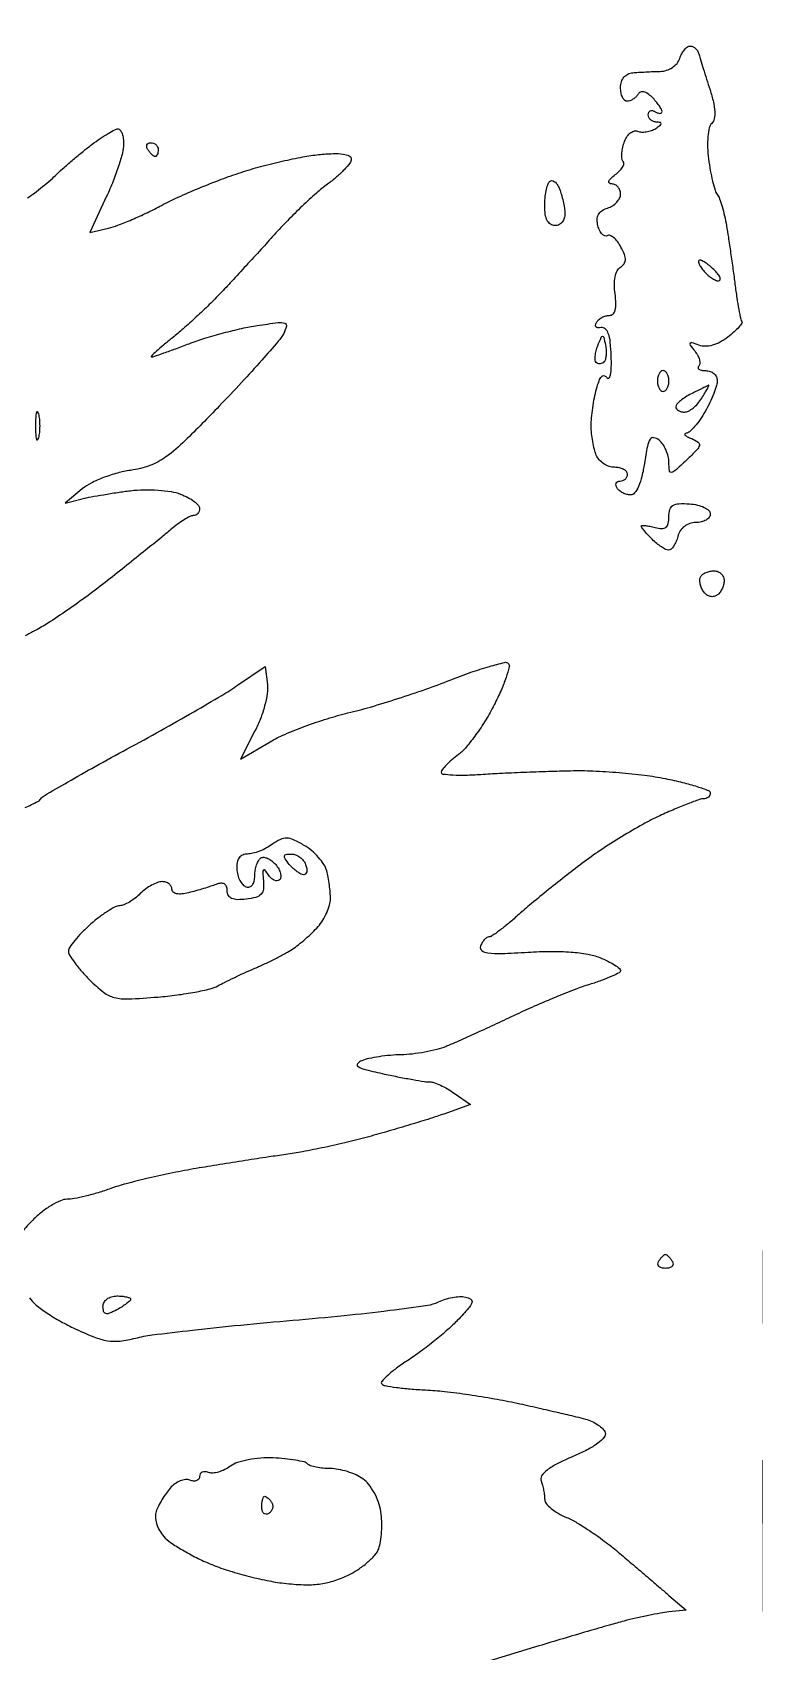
# Model space of a CAD drawing. Extents: x 0 to 102, y 0 to 135.
# Drawn here: x 58.78 to 67.63, y 67.13 to 86.97 of the extents above; entities that cross this region are included whole.
import ezdxf

# ---------------------------------------------------------------- set-up
doc = ezdxf.new("R2010")
doc.units = 0
doc.header["$MEASUREMENT"] = 0

msp = doc.modelspace()

# ---------------------------------------------------------------- linework, layer by layer
for points in [[(30.54279, 98.263538, 0.007553), (30.527875, 97.243747, 0.000859), (30.532943, 94.939496, 0.000898), (30.541598, 93.425017, 0.001463), (30.555014, 92.13976, 0.000165), (30.570717, 90.993112, 0.135711), (30.586404, 90.939331, -0.134315), (30.602273, 90.885471, -0.000146), (30.625646, 89.669396, -0.001368), (30.647691, 88.307759, -0.000839), (30.666595, 86.702551, 0.000033), (30.685773, 84.815616, 0.00002), (30.70867, 82.585771, 0.00002), (30.731548, 80.374829, 0.000035), (30.75062, 78.5511, -0.000439), (30.769668, 76.57694, -0.000168), (30.792841, 73.829363, -0.000166), (30.816006, 70.846073, -0.000204), (30.835569, 68.0607, 0.000004), (30.856286, 64.932268, 0.000002), (30.883525, 60.825814, 0.000002), (30.912326, 56.488502, 0.000002), (30.938318, 52.5789, -0.000116)], [(31.042661, 24.1956, 0.000001), (31.037549, 23.023692, 0.000001), (31.032419, 21.846099, 0.000001), (31.02793, 20.814404, 0.000005)], [(58.71642, 84.9384, 0.015771), (58.802845, 84.999186, 0.008996), (58.903522, 85.077726, 0.008978), (59.002098, 85.160492, 0.014687), (59.082217, 85.2345, -0.012487), (59.166288, 85.312846, -0.005896), (59.278444, 85.409913, -0.005839), (59.398299, 85.508819, -0.008202), (59.507698, 85.59405, -0.011968), (59.609482, 85.666946, -0.015562), (59.706243, 85.728485, -0.013214), (59.788972, 85.774641, -0.121208), (59.828636, 85.7844, -0.244615), (59.854729, 85.770822, -0.067895), (59.876534, 85.728485, -0.052111), (59.891322, 85.666961, -0.034039), (59.895974, 85.59405, -0.063004), (59.882675, 85.492476, -0.015085), (59.83455, 85.328935, -0.015263), (59.767375, 85.143112, -0.01458), (59.688033, 84.958831), (59.480918, 84.513963), (59.710009, 84.568182, 0.033128), (59.826227, 84.603958, 0.010228), (59.996061, 84.672841, 0.010181), (60.183347, 84.757859, 0.011016), (60.3621, 84.848328, -0.016101), (60.563393, 84.947647, -0.008181), (60.822377, 85.060147, -0.008118), (61.093609, 85.167601, -0.012019), (61.335, 85.252156, -0.01251), (61.574941, 85.323201, -0.009476), (61.84141, 85.389513, -0.009597), (62.094063, 85.442244, -0.021915), (62.28675, 85.469936, -0.015431), (62.46357, 85.481989, -0.043822), (62.586852, 85.475771, -0.075054), (62.662102, 85.453495, -0.297754), (62.686271, 85.414458, -0.160248), (62.668697, 85.365124, -0.024571), (62.599934, 85.284983, -0.025353), (62.506198, 85.195565, -0.019561), (62.395626, 85.1076, 0.022283), (62.259583, 84.998157, 0.009161), (62.084783, 84.83844, 0.009043), (61.903163, 84.659934, 0.011468), (61.742305, 84.48831, -0.001961), (61.580949, 84.309456, -0.001367), (61.397541, 84.108861, -0.001379), (61.22058, 83.917438, -0.002861), (61.0812, 83.76921, -0.009584), (60.946645, 83.633067, -0.006261), (60.786522, 83.481006, -0.006297), (60.626648, 83.336642, -0.011969), (60.493841, 83.22525, 0.005883), (60.384725, 83.135968, 0.011083), (60.299143, 83.060953, 0.007915), (60.236392, 83.001588, 0.672898), (60.240041, 82.992643, 0.082093), (60.266713, 82.997083, 0.001811), (60.390786, 83.039913, 0.004068), (60.535761, 83.091875, 0.002732), (60.700612, 83.153504, -0.015718), (60.89244, 83.219593, -0.009918), (61.120039, 83.285168, -0.009957), (61.346574, 83.34079, -0.018004), (61.534288, 83.375891, -0.005593), (61.790399, 83.411373, -0.10509), (61.870916, 83.40468, -0.401075), (61.892505, 83.366584, -0.063325), (61.857951, 83.278479, -0.052276), (61.791576, 83.18243, -0.004231), (61.589638, 82.951077, -0.005663), (61.342726, 82.679247, -0.004321), (61.066576, 82.387165, -0.006391), (60.65062, 81.965676, -0.03816), (60.41521, 81.766206, -0.068506), (60.217563, 81.66082, -0.053515), (59.9814, 81.60149, 0.031707), (59.820138, 81.568364, 0.024878), (59.650402, 81.512918, 0.025481), (59.497234, 81.445173, 0.054807), (59.3892, 81.374873), (59.1777, 81.201595), (59.3892, 81.253264, -0.013476), (59.496316, 81.276393, -0.004803), (59.650402, 81.303811, -0.004762), (59.82014, 81.330675, -0.005604), (59.9814, 81.352781, -0.026656), (60.144217, 81.364479, -0.021854), (60.31861, 81.360071, -0.022392), (60.478859, 81.341763, -0.052902), (60.59475, 81.310408, -0.030269), (60.68382, 81.269509, -0.039812), (60.759059, 81.221224, -0.044608), (60.812066, 81.172892, -0.187746), (60.8274, 81.133494, -0.088063), (60.821524, 81.100393, -0.094671), (60.80466, 81.072266, -0.100044), (60.779519, 81.053451, -0.111216), (60.749987, 81.0468, 0.118243), (60.708262, 81.036793, 0.020678), (60.637287, 80.996893, 0.021428), (60.556342, 80.941949, 0.017783), (60.475037, 80.876905, -0.006613), (60.363486, 80.783501, -0.001389), (60.165794, 80.623282, -0.001456), (59.935388, 80.438712, -0.001379), (59.699687, 80.252084, -0.008159), (59.455692, 80.06635, -0.007638), (59.200401, 79.884461, -0.007632), (58.968926, 79.729974, -0.025809), (58.811387, 79.63943, 0.01164), (58.690415, 79.574389, 0.015483)], [(58.690192, 77.470457, 0.006207), (58.843788, 77.544392, 0.130755), (58.8816, 77.577628, -0.113146), (58.922028, 77.615729, -0.001631), (59.209689, 77.783187, -0.004401), (59.546961, 77.974116, -0.002877), (59.9391, 78.188629, 0.003366), (60.352584, 78.415344, 0.003555), (60.75549, 78.64357, 0.003398), (61.099985, 78.845087, 0.016089), (61.2927, 78.968138), (61.6311, 79.199867), (61.658326, 78.976502, -0.069261), (61.656461, 78.866905, -0.02666), (61.624869, 78.717673, -0.02578), (61.572843, 78.55718, -0.028874), (61.506198, 78.40904), (61.326844, 78.064943), (61.690472, 78.276068, -0.029967), (61.871415, 78.3671, -0.013064), (62.121243, 78.466908, -0.012874), (62.392939, 78.559426, -0.016755), (62.6463, 78.629261, 0.012431), (62.920343, 78.702252, 0.006491), (63.2581, 78.806048, 0.006452), (63.602029, 78.921565, 0.00981), (63.897422, 79.031592, -0.009508), (64.153979, 79.127329, -0.014754), (64.379089, 79.1991, -0.008959), (64.566054, 79.24908, -0.262997), (64.611844, 79.236356, -0.268006), (64.62324, 79.193809, -0.016765), (64.583871, 79.064502, -0.02112), (64.522289, 78.906339, -0.013796), (64.43868, 78.729258, -0.02028), (64.335655, 78.544757, -0.018644), (64.215261, 78.363814, -0.019017), (64.09578, 78.21063, -0.056617), (63.999208, 78.119351, 0.016454), (63.918469, 78.054457, 0.022319), (63.850325, 77.990391, 0.02014), (63.799661, 77.933929, 0.174504), (63.7884, 77.902646, 0.383498), (63.808016, 77.880832, 0.013353), (63.931295, 77.871037, 0.018754), (64.088331, 77.868668, 0.011222), (64.27485, 77.877041, -0.004371), (64.50481, 77.890523, -0.002131), (64.798474, 77.90391, -0.002114), (65.104109, 77.915244, -0.003057), (65.3743, 77.922467, -0.015867), (65.649003, 77.919412, -0.01003), (65.968867, 77.899263, -0.010071), (66.282695, 77.866789, -0.018242), (66.53755, 77.825731, -0.01132), (66.74847, 77.77882, -0.018032), (66.926164, 77.728195, -0.012391), (67.065911, 77.679015, -0.311427), (67.0878, 77.647279, -0.11809), (67.081489, 77.620931, -0.10061), (67.063685, 77.598492, -0.092561), (67.03706, 77.583426, -0.082772), (67.005707, 77.5782, 0.086484), (66.953352, 77.569076, 0.006146), (66.814125, 77.517088, 0.008516), (66.648986, 77.449845, 0.006318), (66.468793, 77.37016, 0.020258), (66.25892, 77.263681, 0.009999), (66.000866, 77.112477, 0.009905), (65.738934, 76.944653, 0.014255), (65.514535, 76.785082, 0.004558), (65.30206, 76.621617, 0.00367), (65.076567, 76.442154, 0.003709), (64.870717, 76.273302, 0.009488), (64.724913, 76.147122, -0.009604), (64.609358, 76.047168, -0.013502), (64.502252, 75.962846, -0.009713), (64.410772, 75.897468, -0.151411), (64.374414, 75.8862, 0.150843), (64.348164, 75.878096, 0.0579), (64.319003, 75.852801, 0.050508), (64.291625, 75.816004, 0.043109), (64.270472, 75.772501, 0.335315), (64.285661, 75.719811, 0.130014), (64.360468, 75.689542, 0.041029), (64.526235, 75.68226, 0.006495), (64.851819, 75.698911, -0.014053), (65.132863, 75.709029, -0.020609), (65.380054, 75.700786, -0.023648), (65.584903, 75.675704, -0.055953), (65.732399, 75.633146, -0.016778), (65.830325, 75.588678, -0.024605), (65.912917, 75.542587, -0.022041), (65.974789, 75.500051, -0.235314), (65.988, 75.473535, -0.27808), (65.972334, 75.447544, -0.014945), (65.882382, 75.403425, -0.019835), (65.766247, 75.356169, -0.012809), (65.62845, 75.310326, 0.017199), (65.449988, 75.24921, 0.006204), (65.200559, 75.150525, 0.006145), (64.929787, 75.035584, 0.007262), (64.6767, 74.920046, -0.002041), (64.432621, 74.805526, -0.002075), (64.188948, 74.693636, -0.002016), (63.976276, 74.598079, -0.008558), (63.847869, 74.543618, -0.033366), (63.73483, 74.506495, -0.016993), (63.588726, 74.474341, -0.016805), (63.435197, 74.45129, -0.024116), (63.297969, 74.442054, 0.017543), (63.165623, 74.434892, 0.01502), (63.02702, 74.418294, 0.015279), (62.901938, 74.395562, 0.041173), (62.8155, 74.36952, 0.131758), (62.764761, 74.331984, 0.456627), (62.771332, 74.296842, 0.07218), (62.86295, 74.259702, 0.007164), (63.094614, 74.206266, 0.004378), (63.273885, 74.169251, 0.005391), (63.44176, 74.137996, 0.0045), (63.583148, 74.114555, 0.038843), (63.64684, 74.1096, -0.084444), (63.699844, 74.100584, -0.023399), (63.778368, 74.068877, -0.022924), (63.865275, 74.02403, -0.022198), (63.948678, 73.970967), (64.146603, 73.832335), (63.819452, 73.715807, -0.009041), (63.653565, 73.660078, -0.00321), (63.414442, 73.586215, -0.003185), (63.150813, 73.508461, -0.003746), (62.9001, 73.438279, -0.007656), (62.64242, 73.372444, -0.005786), (62.357602, 73.307778, -0.005852), (62.088602, 73.253253, -0.013484), (61.8849, 73.220105, 0.003633), (61.675887, 73.190306, 0.001415), (61.387346, 73.146192, 0.001401), (61.075209, 73.096669, 0.001739), (60.7851, 73.048772, 0.008584), (60.498841, 72.995418, 0.007282), (60.198368, 72.929488, 0.007356), (59.926386, 72.861408, 0.020402), (59.738114, 72.803007, -0.012553), (59.584278, 72.752629, -0.01257), (59.42818, 72.710059, -0.012483), (59.290272, 72.679781, -0.047827), (59.202856, 72.6714, 0.104307), (59.122227, 72.654395, 0.032299), (59.011669, 72.596795, 0.030729), (58.893172, 72.514623, 0.029419), (58.783809, 72.417424, 0.023645), (58.64985, 72.270159, 0.084471)], [(67.737826, 71.1486, -0.000803), (67.746354, 72.841876, -0.000501), (67.761521, 74.826321, -0.000502), (67.780399, 76.782656, -0.000912)], [(58.744307, 71.462696, 0.086341), (58.808697, 71.388845, 0.020232), (58.940724, 71.290335, 0.02026), (59.104057, 71.187923, 0.018676), (59.279566, 71.096063, 0.015614), (59.529285, 70.986454, 0.054593), (59.69838, 70.939052, 0.068902), (59.852183, 70.934954, 0.036017), (60.040966, 70.969882, -0.03218), (60.245762, 71.009398, -0.003234), (60.739941, 71.068888, -0.004049), (61.330477, 71.131266, -0.003211), (61.9695, 71.189396, 0.004251), (62.598332, 71.247919, 0.006002), (63.157375, 71.311533, 0.003621), (63.62566, 71.373969, 0.080716), (63.75613, 71.414453, -0.039886), (63.835728, 71.446451, -0.030711), (63.926673, 71.468812, -0.031497), (64.014814, 71.479147, -0.062164), (64.085014, 71.474195, -0.100909), (64.1509, 71.44667, -0.335761), (64.165009, 71.404941, -0.101814), (64.125104, 71.336004, -0.009391), (63.990384, 71.190357, -0.021265), (63.870656, 71.075865, -0.010574), (63.70996, 70.940684, -0.010475), (63.537265, 70.807405, -0.015138), (63.378787, 70.697569, 0.014893), (63.241522, 70.602535, 0.025678), (63.134084, 70.514457, 0.024506), (63.060748, 70.44088, 0.399456), (63.061554, 70.409046, 0.154819), (63.10162, 70.388279, 0.008964), (63.239813, 70.366958, 0.012936), (63.408072, 70.348498, 0.009105), (63.598067, 70.336094, -0.0165), (63.829375, 70.317553, -0.007676), (64.127995, 70.279019, -0.007595), (64.440526, 70.228943, -0.010515), (64.719, 70.173914, -0.001551), (64.976921, 70.116448, -0.00169), (65.227213, 70.058975, -0.001583), (65.441205, 70.008361, -0.008341), (65.558087, 69.978254, -0.041203), (65.639053, 69.948594, -0.042372), (65.71326, 69.906283, -0.046065), (65.770685, 69.858407, -0.116308), (65.799043, 69.812381, -0.265988), (65.787535, 69.755407, -0.054171), (65.708778, 69.683015, -0.039909), (65.579494, 69.602805, -0.018948), (65.401862, 69.519693, 0.017066), (65.212034, 69.431743, 0.046965), (65.087305, 69.353221, 0.077592), (65.02034, 69.282793, 0.247829), (65.012856, 69.220442, -0.025864), (65.029924, 69.168005, -0.017052), (65.044315, 69.106231, -0.017174), (65.05422, 69.045024, -0.031532), (65.0574, 68.994644, 0.174974), (65.075344, 68.944938, 0.046968), (65.135736, 68.884709, 0.041646), (65.221995, 68.824813, 0.03276), (65.324075, 68.774467, -0.036831), (65.453077, 68.709533, -0.01324), (65.626676, 68.599133, -0.013051), (65.811245, 68.467642, -0.015098), (65.979725, 68.3327, -0.00022), (66.144155, 68.192523, -0.00019), (66.316567, 68.045297, -0.000192), (66.472677, 67.911785, -0.00056), (66.5802, 67.819547), (66.7917, 67.6377), (66.5802, 67.615479, 0.017212), (66.475734, 67.600853, 0.006578), (66.331423, 67.573596, 0.006505), (66.175359, 67.539868, 0.007938), (66.0303, 67.504104, 0.005131), (65.853711, 67.455636, 0.001512), (65.583955, 67.37773, 0.001517), (65.281093, 67.288272, 0.001632), (64.986027, 67.199091), (64.280153, 66.983233)], [(67.75328, 65.695701, -0.000803), (67.741795, 67.557859, -0.000798), (67.736104, 69.476118, -0.0012)]]:
    msp.add_lwpolyline(points, format="xyb")
for points in [[(66.842356, 86.7996, -0.117637), (66.875602, 86.791668, -0.075321), (66.90809, 86.768536, -0.068796), (66.934919, 86.734273, -0.067796), (66.951609, 86.69385, 0.008943), (66.968521, 86.633691, 0.00165), (67.002032, 86.523503, 0.001771), (67.042115, 86.394877, 0.001612), (67.084369, 86.262445, -0.020808), (67.125312, 86.114773, -0.044411), (67.141832, 85.99762, -0.061), (67.13561, 85.909539, -0.149353), (67.105414, 85.852774, 0.144175), (67.075679, 85.798218, 0.030633), (67.059187, 85.690118, 0.029675), (67.055109, 85.557846, 0.024427), (67.066025, 85.417029, 0.013127), (67.087668, 85.276165, 0.015321), (67.115797, 85.143769, 0.014371), (67.146031, 85.033979, 0.084218), (67.172794, 84.9807, -0.071436), (67.199983, 84.929839, -0.01508), (67.231553, 84.833972, -0.015506), (67.261616, 84.719563, -0.014158), (67.285559, 84.6, -0.004344), (67.308761, 84.456803, -0.001903), (67.337142, 84.266623, -0.001883), (67.365741, 84.06451, -0.002518), (67.390077, 83.8809, 0.005726), (67.412944, 83.716469, 0.008428), (67.437113, 83.572644, 0.004574), (67.460544, 83.45243, 0.13954), (67.474518, 83.425519, -0.359584), (67.475901, 83.404537, -0.026388), (67.437012, 83.356179, -0.027255), (67.378855, 83.297924, -0.016309), (67.303946, 83.23494, -0.041887), (67.209556, 83.172721, -0.056602), (67.11493, 83.134268, -0.064995), (67.025721, 83.121415, -0.093328), (66.947265, 83.135111, 0.01055), (66.86008, 83.165741, 0.328305), (66.839564, 83.158995, 0.32549), (66.839795, 83.137305, 0.010457), (66.896716, 83.064106, -0.044729), (66.932805, 83.010491, -0.06068), (66.954532, 82.956384, -0.075939), (66.959619, 82.909914, -0.187879), (66.946066, 82.879066, 0.207794), (66.937809, 82.858128, 0.244364), (66.948171, 82.839752, 0.107049), (66.98098, 82.827225, 0.037878), (67.0314, 82.8234, -0.08379), (67.085248, 82.814312, -0.092995), (67.130981, 82.788137, -0.100529), (67.161564, 82.749145, -0.116709), (67.1724, 82.703356, -0.074284), (67.162994, 82.640395, -0.018696), (67.12891, 82.542164, -0.018668), (67.08102, 82.431585, -0.017852), (67.02435, 82.323191, -0.021789), (66.961467, 82.223115, -0.028238), (66.894938, 82.137577, -0.028317), (66.833388, 82.074622, -0.16744), (66.7917, 82.056589, 0.21032), (66.77577, 82.04807, 0.381598), (66.776647, 82.034372, 0.080469), (66.805781, 82.013696, 0.020174), (66.859255, 81.990057, -0.054516), (66.937438, 81.948873, -0.313209), (66.953464, 81.907553, -0.135495), (66.922154, 81.851107, -0.010208), (66.795805, 81.727456, -0.005291), (66.654462, 81.59746, -0.151007), (66.609998, 81.576891, -0.422805), (66.585543, 81.596126, -0.026078), (66.5802, 81.698494, 0.060082), (66.571297, 81.772321, 0.043934), (66.544683, 81.850567, 0.044602), (66.505593, 81.921311, 0.07115), (66.459291, 81.972428, 0.129824), (66.395717, 82.001933, 0.306043), (66.350177, 81.981723, 0.092463), (66.316228, 81.895411, 0.010373), (66.280486, 81.686686, -0.022474), (66.249244, 81.527494, -0.044147), (66.207826, 81.405367, -0.059836), (66.160421, 81.325331, -0.233229), (66.110287, 81.3006, -0.066643), (66.063452, 81.30687, -0.052202), (66.015615, 81.325451, -0.053447), (65.973983, 81.352822, -0.082396), (65.9457, 81.3852, -0.082592), (65.932459, 81.417526, -0.161196), (65.935091, 81.444949, -0.182303), (65.952979, 81.463177, -0.108972), (65.983007, 81.4698, 0.093332), (66.017207, 81.47624, 0.09642), (66.046282, 81.494651, 0.099167), (66.065742, 81.52212, 0.105053), (66.0726, 81.5544, 0.182536), (66.060404, 81.586693, 0.0909), (66.025556, 81.614149, 0.070807), (65.973731, 81.632751, 0.050854), (65.912451, 81.639, -0.083277), (65.846586, 81.650047, -0.063905), (65.781101, 81.68249, -0.063864), (65.725888, 81.730445, -0.082898), (65.69019, 81.78705, -0.037958), (65.666301, 81.858809, -0.018255), (65.64617, 81.953738, -0.017983), (65.63229, 82.054791, -0.024526), (65.627558, 82.1466, -0.023601), (65.631958, 82.244861, -0.012303), (65.646218, 82.366674, -0.012208), (65.667028, 82.491222, -0.018227), (65.691809, 82.598789, -0.022323), (65.724061, 82.700342, -0.102261), (65.756534, 82.752606, -0.292465), (65.788946, 82.760605, -0.174263), (65.821174, 82.734959, 0.494833), (65.844022, 82.732708, 0.140066), (65.863171, 82.770251, 0.041401), (65.873799, 82.865947, 0.015262), (65.873435, 83.00187, 0.017636), (65.861814, 83.171343, 0.059908), (65.837318, 83.279159, 0.121266), (65.799698, 83.336028, 0.241961), (65.749062, 83.350054, -0.068666), (65.709996, 83.347414, -0.191458), (65.685674, 83.359103, -0.232089), (65.678812, 83.382237, -0.096758), (65.690605, 83.413504, -0.077581), (65.719028, 83.446678, -0.053334), (65.759952, 83.474733, -0.052804), (65.806441, 83.493781, -0.07096), (65.851441, 83.5002, 0.198174), (65.895195, 83.518251, 0.134081), (65.922427, 83.565629, 0.074414), (65.931075, 83.646486, 0.025935), (65.92007, 83.763373, -0.035196), (65.911728, 83.873857, -0.050759), (65.921157, 83.971339, -0.061671), (65.946323, 84.047014, -0.144235), (65.985757, 84.091014, 0.094693), (66.030554, 84.132115, 0.154283), (66.047296, 84.180452, 0.102015), (66.035908, 84.24447, 0.028012), (65.99249, 84.337811, 0.038367), (65.949955, 84.404451, 0.059342), (65.902796, 84.453738, 0.080421), (65.858471, 84.479614, 0.234537), (65.824174, 84.476421, -0.225994), (65.793818, 84.473097, -0.121157), (65.761517, 84.494104, -0.079241), (65.731911, 84.537855, -0.045274), (65.710208, 84.598009, -0.068061), (65.701017, 84.674319, -0.120808), (65.716995, 84.73524, -0.122046), (65.759178, 84.781453, -0.0703), (65.82749, 84.814258, 0.063984), (65.888856, 84.842783, 0.064447), (65.94085, 84.885839, 0.070666), (65.976042, 84.936261, 0.1176), (65.988, 84.986401, 0.085527), (65.97999, 85.032888, 0.091578), (65.956936, 85.072788, 0.097581), (65.922596, 85.099976, 0.1129), (65.88225, 85.110291, -0.147111), (65.851471, 85.120407, -0.338595), (65.844512, 85.142271, -0.118718), (65.867583, 85.177397, -0.025972), (65.923235, 85.224406, 0.035409), (65.975917, 85.270634, 0.057677), (66.012558, 85.317407, 0.08095), (66.028987, 85.35763, 0.258435), (66.021261, 85.384539, -0.166786), (66.006239, 85.415253, -0.040822), (66.003799, 85.472313, -0.037337), (66.011721, 85.541812, -0.029807), (66.030218, 85.614943, -0.057734), (66.060124, 85.681432, -0.080327), (66.102019, 85.731341, -0.102345), (66.148876, 85.757439, -0.169242), (66.193665, 85.756046, 0.082657), (66.242869, 85.745996, 0.047624), (66.303394, 85.74955, 0.045961), (66.365233, 85.765055, 0.056769), (66.418672, 85.790932, 0.018089), (66.471637, 85.827209, 0.192396), (66.485118, 85.849005, 0.408364), (66.475348, 85.863238, 0.045419), (66.43215, 85.867705, -0.083154), (66.391763, 85.874978, -0.091721), (66.357464, 85.894937, -0.09923), (66.33452, 85.924317, -0.11683), (66.3264, 85.958593, -0.108972), (66.333023, 85.988621, -0.182303), (66.351251, 86.006509, -0.161196), (66.378674, 86.009141, -0.082592), (66.411, 85.9959, 0.04466), (66.443458, 85.979644, 0.09717), (66.470749, 85.974641, 0.175335), (66.488367, 85.981263, 0.21945), (66.4956, 85.99695, 0.128452), (66.48828, 86.024972, 0.024084), (66.459908, 86.070311, 0.024352), (66.420611, 86.121361, 0.020173), (66.374094, 86.171792, 0.044167), (66.31971, 86.217332, 0.101252), (66.270864, 86.238389, 0.153271), (66.23053, 86.234385, 0.154739), (66.199901, 86.208049, -0.060387), (66.173843, 86.17544, -0.050931), (66.139306, 86.147842, -0.053194), (66.101948, 86.129046, -0.090205), (66.067607, 86.1228, -0.200667), (66.037189, 86.13552, -0.084925), (66.011385, 86.172503, -0.064972), (65.993853, 86.227234, -0.045091), (65.988, 86.292, -0.076271), (65.998553, 86.360781, -0.09543), (66.029156, 86.4175, -0.102054), (66.076713, 86.45614, -0.099848), (66.13605, 86.473196, -0.005434), (66.206255, 86.478117, -0.002612), (66.296385, 86.482978, -0.002589), (66.39047, 86.487072, -0.003703), (66.473972, 86.489653, 0.072347), (66.55087, 86.50269, 0.067773), (66.622751, 86.537211, 0.071311), (66.679531, 86.58756, 0.099235), (66.712323, 86.646858, -0.045449), (66.736905, 86.705296, -0.054117), (66.770518, 86.754732, -0.062926), (66.807596, 86.788577, -0.154759)], [(60.230207, 85.6152, -0.093332), (60.264407, 85.60876, -0.09642), (60.293482, 85.590349, -0.099167), (60.312942, 85.56288, -0.105053), (60.3198, 85.5306, -0.042167), (60.317064, 85.498211, -0.061769), (60.308841, 85.470851, -0.081139), (60.296759, 85.452299, -0.210953), (60.282493, 85.446, -0.151918), (60.264665, 85.451545, -0.038439), (60.240786, 85.470851, -0.035638), (60.215657, 85.498217, -0.029505), (60.1929, 85.5306, -0.082592), (60.179659, 85.562926, -0.161196), (60.182291, 85.590349, -0.182303), (60.200179, 85.608577, -0.108972)], [(65.239154, 85.04855, -0.024209), (65.262637, 84.979408, -0.015624), (65.283384, 84.897392, -0.01571), (65.298673, 84.815739, -0.028393), (65.305254, 84.74805, -0.084899), (65.297906, 84.691516, -0.096893), (65.272176, 84.64349, -0.104966), (65.232234, 84.611412, -0.117399), (65.1843, 84.6, -0.148148), (65.130116, 84.616415, -0.124534), (65.089747, 84.6611, -0.084621), (65.06517, 84.735748, -0.037322), (65.0574, 84.8397, -0.023208), (65.061869, 84.935923, -0.02671), (65.07526, 85.026848, -0.027267), (65.094669, 85.101563, -0.119749), (65.1182, 85.1402, -0.217774), (65.146222, 85.150637, -0.145035), (65.17881, 85.138357, -0.089734), (65.211701, 85.102579, -0.047176)], [(66.956584, 84.177, 0.367029), (66.943584, 84.165972, 0.129665), (66.946063, 84.139723, 0.059248), (66.966842, 84.098857, 0.025998), (67.0032, 84.0501, 0.034033), (67.049426, 84.001539, 0.035584), (67.101164, 83.960477, 0.038054), (67.150706, 83.931871, 0.112363), (67.188802, 83.9232, 0.292116), (67.207179, 83.934938, 0.19907), (67.208225, 83.960477, 0.078501), (67.185465, 84.001288, 0.030007), (67.142186, 84.0501, 0.021226), (67.089296, 84.09868, 0.025202), (67.035319, 84.139723, 0.025246), (66.987121, 84.169223, 0.125339)], [(65.802629, 83.134028, -0.034132), (65.81087, 83.071166, -0.038293), (65.809991, 83.010169, -0.04166), (65.801029, 82.959257, -0.132742), (65.783978, 82.929578, -0.087737), (65.761611, 82.913933, -0.094551), (65.735812, 82.907433, -0.100088), (65.710624, 82.911015, -0.111619), (65.689909, 82.924091, -0.176541), (65.677002, 82.951799, -0.044381), (65.677117, 83.002419, -0.039794), (65.687717, 83.063978, -0.031108), (65.708559, 83.128541, -0.005261), (65.750474, 83.231984, -0.286752), (65.76695, 83.243667, -0.36589), (65.781317, 83.232898, -0.006855)], [(66.5097, 82.8234, 0.17482), (66.482798, 82.813697, 0.093122), (66.459909, 82.786123, 0.073362), (66.444419, 82.745049, 0.053595), (66.4392, 82.6965, 0.053595), (66.444419, 82.647951, 0.073362), (66.459909, 82.606877, 0.093122), (66.482798, 82.579303, 0.17482), (66.5097, 82.5696, 0.17482), (66.536602, 82.579303, 0.093122), (66.559491, 82.606877, 0.073362), (66.574981, 82.647951, 0.053595), (66.5802, 82.6965, 0.053595), (66.574981, 82.745049, 0.073362), (66.559491, 82.786123, 0.093122), (66.536602, 82.813697, 0.17482)], [(67.067367, 82.643812, 0.003537), (67.052077, 82.636416, 0.000138), (66.996008, 82.608783, 0.000246), (66.929665, 82.576024, 0.000173), (66.85515, 82.539151, 0.025361), (66.782265, 82.498329, 0.033524), (66.720715, 82.453612, 0.035496), (66.676659, 82.411209, 0.185472), (66.6648, 82.380339, 0.161913), (66.672986, 82.355721, 0.096323), (66.696099, 82.334758, 0.077717), (66.7306, 82.320597, 0.058659), (66.77135, 82.3158, 0.121331), (66.819707, 82.32771, 0.047568), (66.87764, 82.365502, 0.043473), (66.935258, 82.420264, 0.041443), (66.983567, 82.485, 0.006142), (67.022584, 82.54922, 0.012036), (67.051771, 82.601446, 0.01088), (67.071097, 82.640087, 0.704998)], [(58.855317, 82.29465, 0.161593), (58.841078, 82.316573, 0.542911), (58.827992, 82.312231, 0.052887), (58.818972, 82.252518, 0.011065), (58.816627, 82.1466, 0.011065), (58.818972, 82.040682, 0.052887), (58.827992, 81.980969, 0.542911), (58.841078, 81.976627, 0.161593), (58.855317, 81.99855, 0.039571), (58.867348, 82.065999, 0.024357), (58.871276, 82.1466, 0.024357), (58.867348, 82.227201, 0.039571)], [(66.833832, 81.191444, -0.039449), (66.930948, 81.176895, -0.056383), (67.013009, 81.147848, -0.071806), (67.069143, 81.109755, -0.210431), (67.087632, 81.06795, -0.164156), (67.074093, 81.027611, -0.096019), (67.035722, 80.993264, -0.077092), (66.978411, 80.970055, -0.057791), (66.91068, 80.9622, 0.079589), (66.835941, 80.950227, 0.083929), (66.770184, 80.915562, 0.08438), (66.719744, 80.861399, 0.0816), (66.689313, 80.793, -0.035727), (66.667329, 80.728229, -0.04752), (66.637886, 80.673502, -0.056184), (66.605853, 80.635535, -0.191732), (66.576376, 80.6238, -0.118623), (66.541379, 80.632221, -0.027662), (66.488811, 80.662852, -0.027011), (66.430681, 80.705855, -0.023623), (66.374743, 80.756743, -0.009915), (66.323813, 80.809734, -0.01409), (66.280852, 80.858958, -0.010052), (66.24748, 80.901143, -0.163734), (66.2418, 80.918023, -0.412375), (66.250552, 80.92683, -0.025014), (66.291503, 80.925038, -0.025751), (66.346109, 80.917051, -0.014762), (66.411, 80.902113, 0.050469), (66.493751, 80.889189, 0.180532), (66.544005, 80.904908, 0.179648), (66.571821, 80.949779, 0.049898), (66.5802, 81.033527, -0.068959), (66.592427, 81.121756, -0.186754), (66.629751, 81.171403, -0.13007), (66.701485, 81.193452, -0.027347)], [(67.135093, 80.37, -0.099038), (67.181617, 80.360693, -0.097945), (67.22119, 80.33419, -0.097945), (67.247693, 80.294617, -0.099038), (67.257, 80.248093, -0.068085), (67.250031, 80.19715, -0.052427), (67.22937, 80.14492, -0.053432), (67.198937, 80.099289, -0.08074), (67.162941, 80.068054, -0.118908), (67.121717, 80.054536, -0.10065), (67.07608, 80.06006, -0.092301), (67.033003, 80.083883, -0.082179), (66.999324, 80.122472, -0.049309), (66.97581, 80.17053, -0.050802), (66.96245, 80.221785, -0.05604), (66.960509, 80.268515, -0.121369), (66.971475, 80.302511, -0.105582), (66.99626, 80.328382, -0.051353), (67.036743, 80.350175, -0.047705), (67.085367, 80.364997, -0.050179)], [(62.110848, 77.006308, 0.023524), (61.97998, 77.075528, 0.100825), (61.894679, 77.096268, 0.123975), (61.817448, 77.079876, 0.04391), (61.720006, 77.020987, -0.035646), (61.647007, 76.975209, -0.02881), (61.562943, 76.936529, -0.02968), (61.48085, 76.909843, -0.063825), (61.414981, 76.9014, 0.102895), (61.355396, 76.889007, 0.135086), (61.312332, 76.854277, 0.112193), (61.288, 76.796744, 0.057306), (61.283101, 76.718057, 0.052473), (61.294627, 76.645319, 0.055965), (61.320944, 76.578229, 0.062714), (61.35725, 76.526383, 0.129021), (61.39845, 76.499507, 0.15556), (61.440027, 76.498978, 0.154756), (61.474338, 76.522602, 0.109429), (61.496798, 76.569972, 0.056249), (61.5042, 76.635557, -0.040143), (61.509745, 76.70451, -0.042892), (61.526235, 76.770126, -0.047039), (61.550395, 76.823371, -0.124958), (61.579214, 76.853176, -0.168082), (61.615807, 76.861379, -0.077837), (61.663401, 76.848315, -0.063883), (61.714272, 76.817067, -0.049951), (61.76047, 76.771524, -0.047609), (61.796771, 76.718187, -0.063766), (61.818185, 76.663797, -0.079632), (61.822383, 76.616637, -0.180744), (61.807756, 76.584556, -0.189648), (61.778953, 76.572018, -0.119427), (61.742543, 76.579475, -0.085859), (61.7036, 76.606754, -0.053974), (61.668544, 76.65005, 0.025473), (61.628495, 76.705711, 0.484785), (61.609876, 76.705587, 0.184466), (61.6008, 76.675877, 0.009567), (61.609694, 76.574432, -0.053035), (61.609758, 76.471246, -0.162501), (61.581139, 76.408436, -0.141025), (61.517381, 76.370143, -0.036498), (61.39845, 76.347554, -0.032236), (61.290748, 76.342133, -0.101332), (61.220392, 76.357581, -0.162625), (61.180579, 76.393973, -0.127644), (61.1658, 76.450923, 0.084398), (61.156924, 76.503134, 0.17854), (61.131158, 76.534344, 0.159923), (61.088917, 76.543353, 0.064935), (61.031041, 76.52939, -0.012494), (60.965123, 76.505967, -0.005362), (60.876047, 76.477855, -0.005302), (60.78047, 76.449917, -0.006968), (60.692641, 76.426568, -0.035136), (60.608993, 76.411721, -0.078139), (60.544553, 76.414981, -0.13016), (60.504343, 76.435173, -0.214858), (60.489, 76.469229, 0.128025), (60.479691, 76.504989, 0.10074), (60.453498, 76.535455, 0.089316), (60.414317, 76.555938, 0.076032), (60.368143, 76.563, 0.089539), (60.311465, 76.552768, 0.036096), (60.239696, 76.519909, 0.03426), (60.165645, 76.472442, 0.036739), (60.100592, 76.416306, -0.031691), (60.036734, 76.360068, -0.031621), (59.966235, 76.312306, -0.033297), (59.899496, 76.278768, -0.096836), (59.849202, 76.268256, 0.118676), (59.793037, 76.253963, 0.020878), (59.698223, 76.198766, 0.021597), (59.590334, 76.123017, 0.017932), (59.482252, 76.033597, 0.017807), (59.38183, 75.937642, 0.022931), (59.297037, 75.842256, 0.021644), (59.234832, 75.758279, 0.149668), (59.22, 75.70984, 0.141327), (59.234305, 75.660241, 0.019073), (59.296116, 75.56984, 0.020757), (59.379893, 75.466108, 0.016129), (59.479117, 75.360268, 0.029379), (59.65102, 75.207461, 0.105843), (59.781877, 75.143114, 0.073102), (59.951925, 75.126023, 0.009467), (60.317339, 75.149701, 0.011692), (60.550476, 75.174748, 0.013338), (60.772106, 75.209852, 0.012551), (60.957842, 75.249218, 0.070194), (61.052272, 75.286292, -0.012893), (61.132184, 75.328761, -0.004495), (61.249305, 75.385874, -0.00446), (61.37941, 75.44646, -0.005189), (61.5042, 75.501665, 0.008909), (61.629663, 75.558288, 0.007286), (61.761809, 75.623158, 0.007371), (61.88164, 75.686406, 0.019165), (61.965368, 75.736449, 0.023559), (62.039341, 75.789724, 0.012576), (62.125825, 75.862039, 0.012493), (62.210606, 75.940476, 0.019013), (62.279804, 76.0131, 0.042414), (62.3371, 76.090306, 0.033487), (62.385782, 76.1823, 0.034498), (62.419522, 76.274503, 0.068111), (62.43083, 76.3515, 0.022572), (62.428092, 76.428969, 0.012688), (62.418145, 76.522601, 0.012643), (62.403279, 76.616817, 0.020142), (62.385317, 76.696371, 0.078456), (62.351045, 76.773334, 0.037331), (62.285232, 76.859879, 0.035823), (62.201311, 76.941974, 0.042331)], [(61.95009, 76.9014, -0.089319), (62.002742, 76.891919, -0.066583), (62.054941, 76.864123, -0.06554), (62.098793, 76.823011, -0.080255), (62.126994, 76.7745, -0.048206), (62.140454, 76.725879, -0.088276), (62.140357, 76.684877, -0.138104), (62.127274, 76.657994, -0.21403), (62.104104, 76.6476, -0.120558), (62.069475, 76.656073, -0.035603), (62.022609, 76.684877, -0.033474), (61.972781, 76.725934, -0.030499), (61.9272, 76.7745, -0.019452), (61.874873, 76.842789, -0.200989), (61.867355, 76.87669, -0.317246), (61.887207, 76.896247, -0.040905)], [(66.5379, 71.9946, -0.163822), (66.553695, 71.989282, -0.033983), (66.576081, 71.969749, -0.032351), (66.600112, 71.942389, -0.025622), (66.6225, 71.91, -0.146489), (66.63113, 71.877903, -0.191582), (66.619217, 71.850251, -0.134005), (66.586514, 71.831572, -0.063222), (66.5379, 71.8254, -0.063222), (66.489286, 71.831572, -0.134005), (66.456583, 71.850251, -0.191582), (66.44467, 71.877903, -0.146489), (66.4533, 71.91, -0.025622), (66.475688, 71.942389, -0.032351), (66.499719, 71.969749, -0.033983), (66.522105, 71.989282, -0.163822)], [(59.8122, 71.487, -0.021917), (59.877048, 71.484156, -0.03519), (59.931697, 71.475449, -0.039496), (59.971135, 71.462933, -0.305107), (59.9814, 71.447677, -0.210508), (59.97253, 71.427542, -0.021557), (59.931697, 71.393304, -0.02397), (59.877015, 71.355351, -0.016854), (59.8122, 71.3178, -0.0226), (59.723874, 71.275546, -0.158653), (59.676957, 71.271486, -0.275318), (59.6512, 71.296247, -0.067049), (59.643, 71.357123, -0.124952), (59.655807, 71.407571, -0.10511), (59.691704, 71.449615, -0.09192), (59.746309, 71.477445, -0.072129)], [(61.729146, 69.503095, 0.030117), (61.577636, 69.500353, 0.028433), (61.424568, 69.479536, 0.029667), (61.291119, 69.445271, 0.080352), (61.204295, 69.401057, -0.044543), (61.134869, 69.359219, -0.044557), (61.059137, 69.330344, -0.048365), (60.988509, 69.317597, -0.112548), (60.935577, 69.325178, 0.075625), (60.894231, 69.334226, 0.124006), (60.859177, 69.327766, 0.152242), (60.836019, 69.306991, 0.135176), (60.8274, 69.275694, -0.151494), (60.817819, 69.244797, -0.152454), (60.792458, 69.224836, -0.115526), (60.753948, 69.219636, -0.067749), (60.708449, 69.230343, 0.120563), (60.653914, 69.237276, 0.067134), (60.588605, 69.220767, 0.060783), (60.523017, 69.184674, 0.05951), (60.467508, 69.133645, 0.024333), (60.417071, 69.068642, 0.016967), (60.366396, 68.990838, 0.017159), (60.322795, 68.912718, 0.033684), (60.294601, 68.847384, 0.102351), (60.285391, 68.780113, 0.056913), (60.300403, 68.698372, 0.052889), (60.335799, 68.614888, 0.055329), (60.387492, 68.542056, 0.060099), (60.471399, 68.468023, 0.017607), (60.616622, 68.375412, 0.017412), (60.788765, 68.281892, 0.017861), (60.965565, 68.201422, 0.021352), (61.165321, 68.128798, 0.012791), (61.40804, 68.05889, 0.012797), (61.653604, 68.001586, 0.021671), (61.862045, 67.967877, 0.019793), (62.103034, 67.949184, 0.040057), (62.293037, 67.957214, 0.045508), (62.463027, 67.994027, 0.034727), (62.640357, 68.06355, 0.033689), (62.766241, 68.134034, 0.03245), (62.883191, 68.22159, 0.034167), (62.975716, 68.312363, 0.092012), (63.023145, 68.390924, 0.052784), (63.045882, 68.478446, 0.023246), (63.058104, 68.597594, 0.022696), (63.059436, 68.726303, 0.028269), (63.048501, 68.845399, 0.049031), (63.019557, 68.960641, 0.038964), (62.966989, 69.077746, 0.040245), (62.900317, 69.179448, 0.074905), (62.829058, 69.247249, 0.047522), (62.744796, 69.295053, 0.029515), (62.638388, 69.335354, 0.029472), (62.527637, 69.362941, 0.04633), (62.430076, 69.372, -0.023946), (62.341275, 69.376255, -0.027242), (62.257082, 69.389, -0.027965), (62.187759, 69.407488, -0.117755), (62.151328, 69.429872, 0.138175), (62.109485, 69.45332, 0.016112), (62.00344, 69.475254, 0.018361), (61.87289, 69.492988, 0.014046)], [(61.626107, 69.0336, -0.145859), (61.643738, 69.028345, -0.040575), (61.666753, 69.010466, -0.037297), (61.690712, 68.984988, -0.031646), (61.712087, 68.954846, -0.108373), (61.724067, 68.920727, -0.099685), (61.721206, 68.883616, -0.095498), (61.703906, 68.849225, -0.090427), (61.67478, 68.822953, -0.136093), (61.642128, 68.813456, -0.190788), (61.614057, 68.824167, -0.140899), (61.595112, 68.855117, -0.067432), (61.5888, 68.901707, -0.026751), (61.591506, 68.952246, -0.042195), (61.599759, 68.994856, -0.051652), (61.611714, 69.024887, -0.279105)]]:
    msp.add_lwpolyline(points, format="xyb", close=True)

doc.saveas('drawing.dxf')
